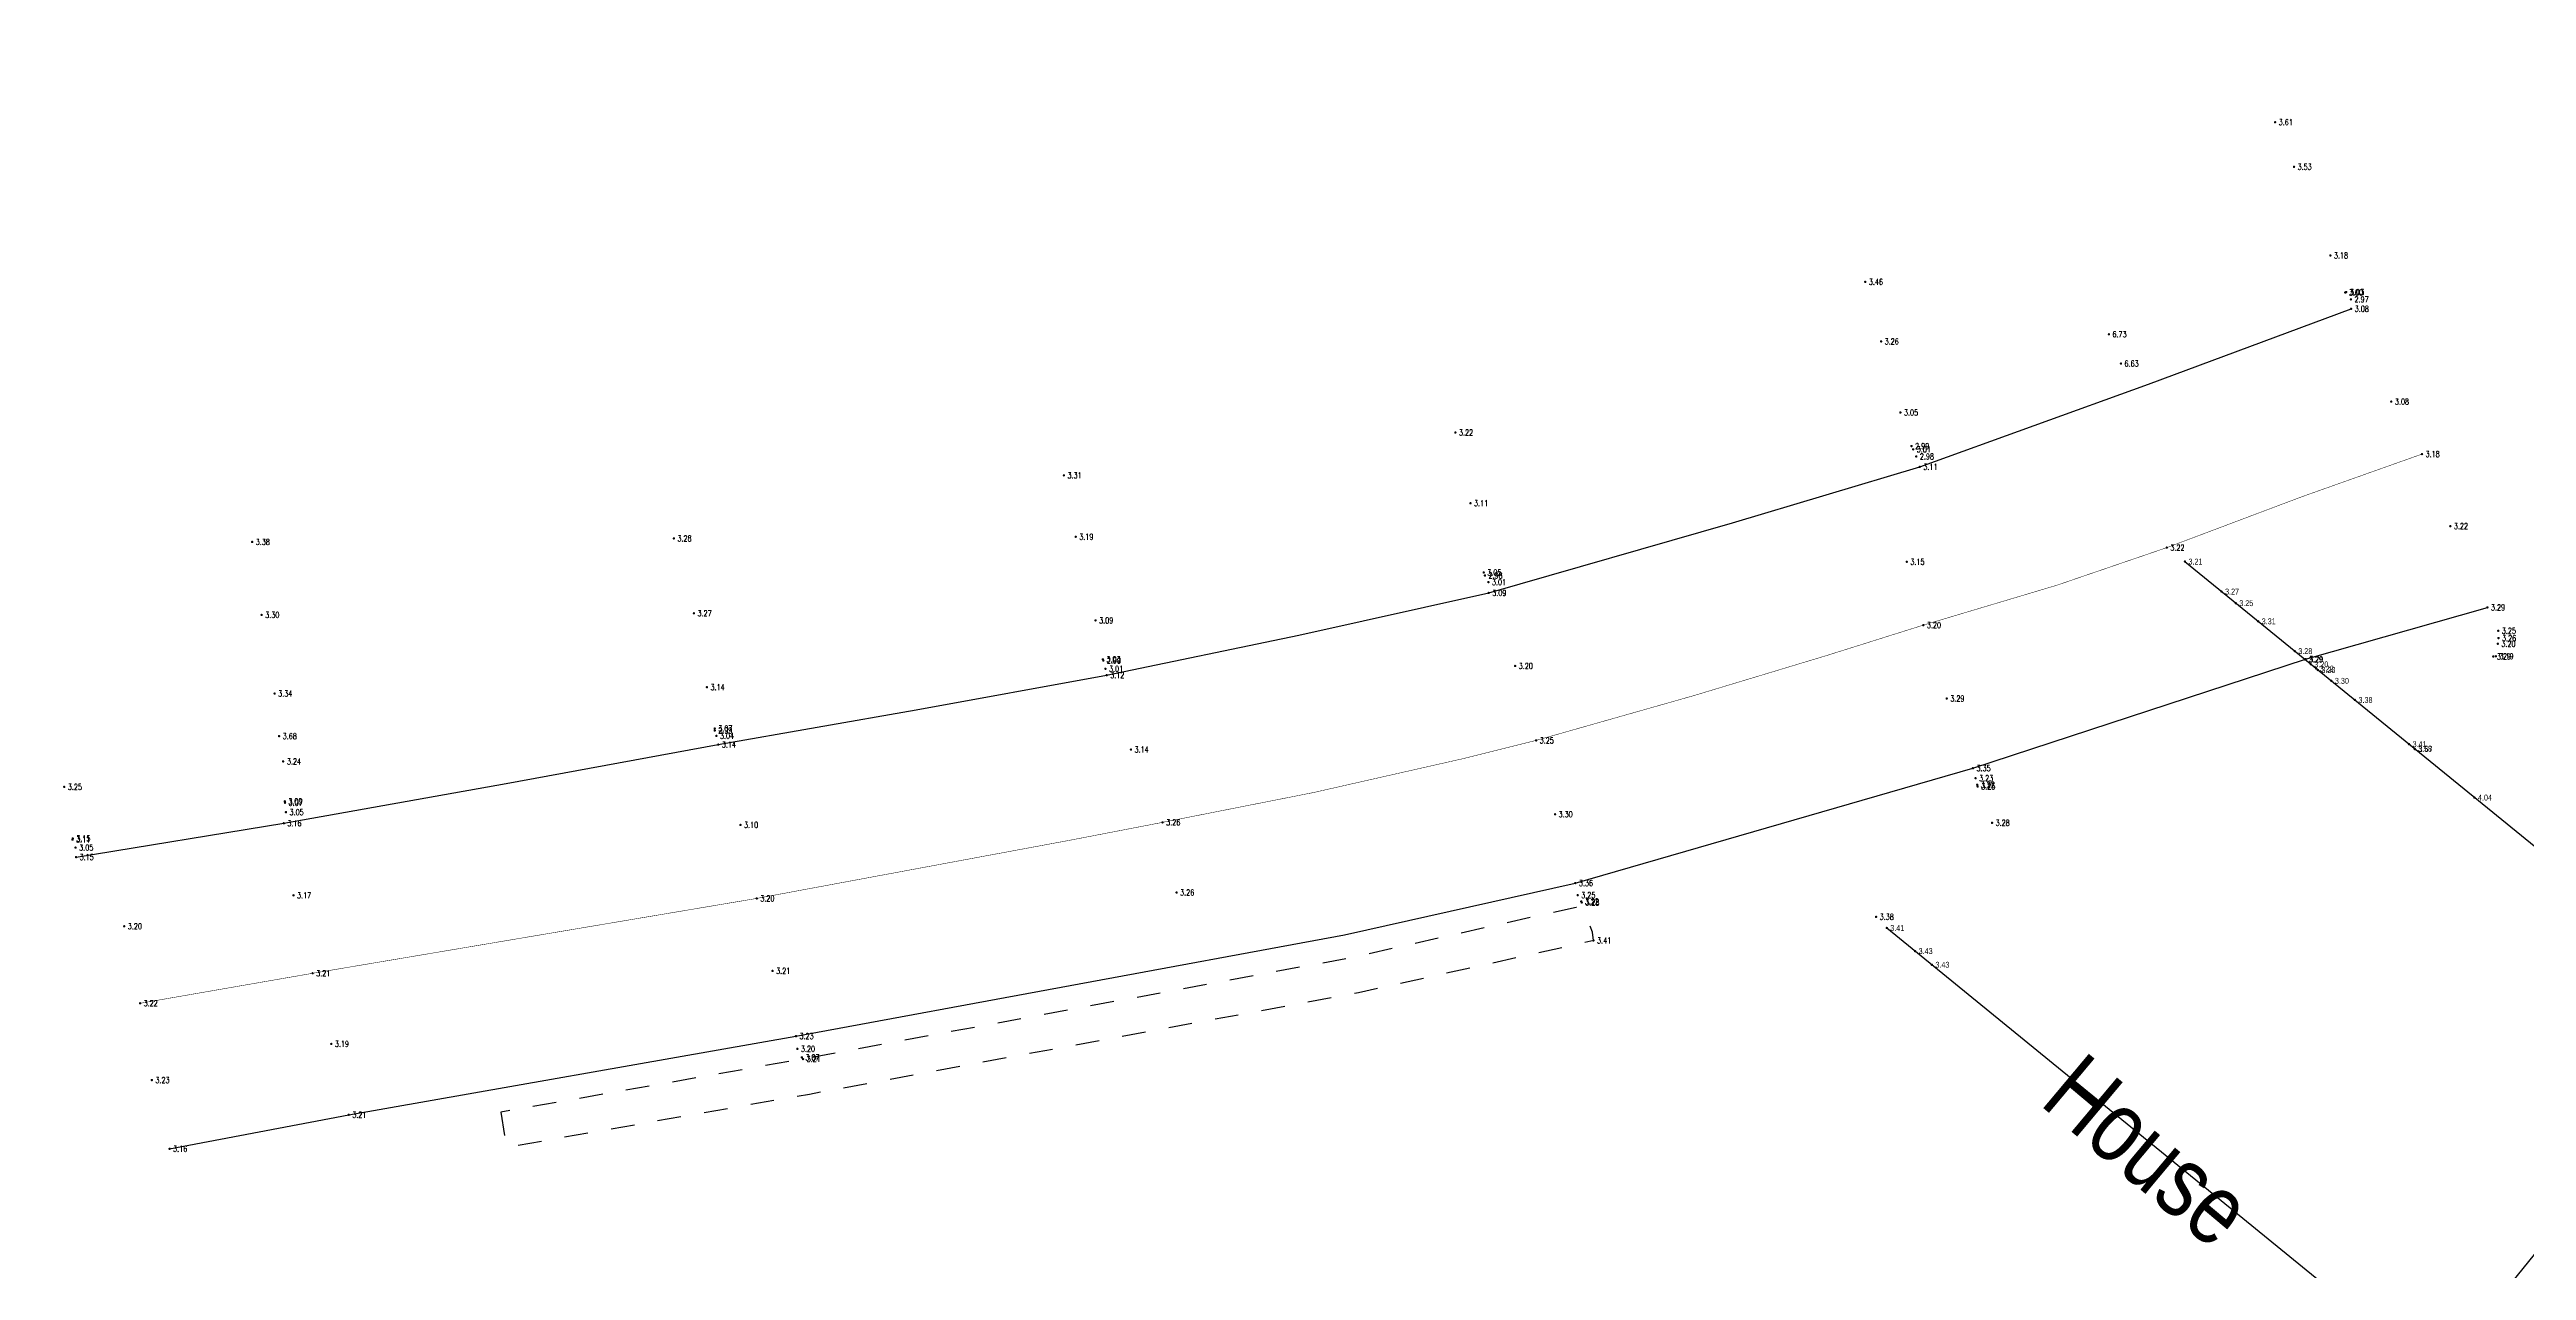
# Model space of a CAD drawing. Header units: metres. Extents: x 570700 to 571606, y 785277 to 786024.
# Drawn here: x 570811.7 to 570916.6, y 785556.8 to 785608.4 of the extents above; entities that cross this region are included whole.
import ezdxf
from ezdxf.enums import TextEntityAlignment as Align

# ---------------------------------------------------------------- set-up
doc = ezdxf.new("R2010")
doc.units = ezdxf.units.M
doc.linetypes.add('X37', pattern=[13, 5, -8])
doc.linetypes.add('X6', pattern=[2, 1, -1])
doc.layers.get('0').update_dxf_attribs({"linetype": 'CONTINUOUS'})
for name, color, linetype in [('DLSS', 4, 'CONTINUOUS'), ('dmx', 7, 'CONTINUOUS'), ('GCD-工点', 1, 'CONTINUOUS'), ('GCD-散点', 1, 'CONTINUOUS'), ('JMD', 6, 'CONTINUOUS'), ('道路中线_D2', 7, 'CONTINUOUS')]:
    doc.layers.add(name, color=color, linetype=linetype)
doc.styles.add('EICAD', font='arial.ttf', dxfattribs={"width": 0.8, "height": 2})
doc.styles.add('HZ', font='rs.shx', dxfattribs={"width": 0.8, "bigfont": 'hztxt.shx'})

# ---------------------------------------------------------------- blocks, each defined once
blk = doc.blocks.new('GC200')
at = {"linetype": 'Continuous', "const_width": 0.2, "flags": 128}
blk.add_lwpolyline([(-0.1, 0, 1), (0.1, 0, 1)], format="xyb", close=True, dxfattribs=at)

msp = doc.modelspace()

# ---------------------------------------------------------------- linework, layer by layer
at = {"layer": 'DLSS', "linetype": 'Continuous', "flags": 128}
for points, elevation in [([(570812.84, 785574.26), (570821.64, 785575.69), (570831.06, 785577.38), (570840.04, 785579.02), (570848.42, 785580.5), (570856.49, 785581.96), (570864.63, 785583.65), (570872.67, 785585.44), (570883, 785588.41), (570890.93, 785590.78), (570900.61, 785594.28), (570909.2, 785597.47)], 3.15), ([(570816.8, 785561.91), (570824.39, 785563.35), (570843.33, 785566.68), (570866.56, 785570.97), (570876.34, 785573.16), (570893.18, 785578.02), (570907.27, 785582.64), (570914.97, 785584.83)], 3.16)]:
    msp.add_lwpolyline(points, dxfattribs=dict(at, elevation=elevation))
at = {"layer": 'DLSS', "linetype": 'X37', "const_width": 0.02, "elevation": 3.18, "flags": 128}
msp.add_lwpolyline([(570912.2, 785591.32), (570907.1, 785589.51), (570901.39, 785587.36), (570896.74, 785585.77), (570891.08, 785584.08), (570887.01, 785582.8), (570881.34, 785581.09), (570874.68, 785579.2), (570871.6, 785578.43), (570865.24, 785576.99), (570858.86, 785575.73), (570854.92, 785574.97), (570841.67, 785572.51), (570822.86, 785569.34), (570815.55, 785568.07)], dxfattribs=at)
at = {"layer": 'DLSS', "linetype": 'X6', "elevation": 3.41, "flags": 128}
msp.add_lwpolyline([(570830.83, 785563.46), (570831.07, 785561.98), (570843.9, 785564.23), (570867.16, 785568.53), (570877, 785570.71), (570877.11, 785570.73), (570877.07, 785571.08), (570876.92, 785571.45), (570876.66, 785571.92), (570876.37, 785572.13), (570866.86, 785570), (570843.63, 785565.71)], close=True, dxfattribs=at)
at = {"layer": 'dmx'}
for p, q in [((570902.16, 785586.77), (570956.44, 785542.57)), ((570889.53, 785571.26), (570943.81, 785527.06))]:
    msp.add_line(p, q, dxfattribs=at)
at = {"layer": '道路中线_D2', "color": 4}
for p in [(570723.39, 785319.67), (570799.15, 785412.73)]:
    msp.add_line(p, (570958.49, 785608.44), dxfattribs=at)

# ---------------------------------------------------------------- block references
at = {"layer": 'GCD-工点', "linetype": 'Continuous'}
ref = msp.add_blockref('GC200', (570905.98, 785605.37, 3.61), dxfattribs=dict(at, xscale=0.25, yscale=0.25, zscale=0.25))
ref.add_attrib('height', '3.61', dxfattribs={"linetype": 'Continuous', "height": 0.25, "style": 'HZ', "width": 0.8}).set_placement((570906.13, 785605.37, 3.61), align=Align.MIDDLE_LEFT)
ref = msp.add_blockref('GC200', (570906.78, 785603.48, 3.53), dxfattribs=dict(at, xscale=0.25, yscale=0.25, zscale=0.25))
ref.add_attrib('height', '3.53', dxfattribs={"linetype": 'Continuous', "height": 0.25, "style": 'HZ', "width": 0.8}).set_placement((570906.93, 785603.48, 3.53), align=Align.MIDDLE_LEFT)
ref = msp.add_blockref('GC200', (570908.32, 785599.73, 3.18), dxfattribs=dict(at, xscale=0.25, yscale=0.25, zscale=0.25))
ref.add_attrib('height', '3.18', dxfattribs={"linetype": 'Continuous', "height": 0.25, "style": 'HZ', "width": 0.8}).set_placement((570908.47, 785599.73, 3.18), align=Align.MIDDLE_LEFT)
ref = msp.add_blockref('GC200', (570888.62, 785598.61, 3.46), dxfattribs=dict(at, xscale=0.25, yscale=0.25, zscale=0.25))
ref.add_attrib('height', '3.46', dxfattribs={"linetype": 'Continuous', "height": 0.25, "style": 'HZ', "width": 0.8}).set_placement((570888.77, 785598.61, 3.46), align=Align.MIDDLE_LEFT)
ref = msp.add_blockref('GC200', (570908.95, 785598.16, 3), dxfattribs=dict(at, xscale=0.25, yscale=0.25, zscale=0.25))
ref.add_attrib('height', '3.00', dxfattribs={"linetype": 'Continuous', "height": 0.25, "style": 'HZ', "width": 0.8}).set_placement((570909.1, 785598.16, 3), align=Align.MIDDLE_LEFT)
ref = msp.add_blockref('GC200', (570908.99, 785598.18, 3.03), dxfattribs=dict(at, xscale=0.25, yscale=0.25, zscale=0.25))
ref.add_attrib('height', '3.03', dxfattribs={"linetype": 'Continuous', "height": 0.25, "style": 'HZ', "width": 0.8}).set_placement((570909.15, 785598.18, 3.03), align=Align.MIDDLE_LEFT)
ref = msp.add_blockref('GC200', (570909.19, 785597.87, 2.97), dxfattribs=dict(at, xscale=0.25, yscale=0.25, zscale=0.25))
ref.add_attrib('height', '2.97', dxfattribs={"linetype": 'Continuous', "height": 0.25, "style": 'HZ', "width": 0.8}).set_placement((570909.34, 785597.87, 2.97), align=Align.MIDDLE_LEFT)
ref = msp.add_blockref('GC200', (570909.2, 785597.47, 3.08), dxfattribs=dict(at, xscale=0.25, yscale=0.25, zscale=0.25))
ref.add_attrib('height', '3.08', dxfattribs={"linetype": 'Continuous', "height": 0.25, "style": 'HZ', "width": 0.8}).set_placement((570909.35, 785597.47, 3.08), align=Align.MIDDLE_LEFT)
ref = msp.add_blockref('GC200', (570898.94, 785596.39, 6.73), dxfattribs=dict(at, xscale=0.25, yscale=0.25, zscale=0.25))
ref.add_attrib('height', '6.73', dxfattribs={"linetype": 'Continuous', "height": 0.25, "style": 'HZ', "width": 0.8}).set_placement((570899.09, 785596.39, 6.73), align=Align.MIDDLE_LEFT)
ref = msp.add_blockref('GC200', (570889.29, 785596.09, 3.26), dxfattribs=dict(at, xscale=0.25, yscale=0.25, zscale=0.25))
ref.add_attrib('height', '3.26', dxfattribs={"linetype": 'Continuous', "height": 0.25, "style": 'HZ', "width": 0.8}).set_placement((570889.44, 785596.09, 3.26), align=Align.MIDDLE_LEFT)
ref = msp.add_blockref('GC200', (570899.45, 785595.15, 6.63), dxfattribs=dict(at, xscale=0.25, yscale=0.25, zscale=0.25))
ref.add_attrib('height', '6.63', dxfattribs={"linetype": 'Continuous', "height": 0.25, "style": 'HZ', "width": 0.8}).set_placement((570899.6, 785595.15, 6.63), align=Align.MIDDLE_LEFT)
ref = msp.add_blockref('GC200', (570910.9, 785593.54, 3.08), dxfattribs=dict(at, xscale=0.25, yscale=0.25, zscale=0.25))
ref.add_attrib('height', '3.08', dxfattribs={"linetype": 'Continuous', "height": 0.25, "style": 'HZ', "width": 0.8}).set_placement((570911.05, 785593.54, 3.08), align=Align.MIDDLE_LEFT)
ref = msp.add_blockref('GC200', (570871.26, 785592.23, 3.22), dxfattribs=dict(at, xscale=0.25, yscale=0.25, zscale=0.25))
ref.add_attrib('height', '3.22', dxfattribs={"linetype": 'Continuous', "height": 0.25, "style": 'HZ', "width": 0.8}).set_placement((570871.41, 785592.23, 3.22), align=Align.MIDDLE_LEFT)
ref = msp.add_blockref('GC200', (570890.11, 785593.08, 3.05), dxfattribs=dict(at, xscale=0.25, yscale=0.25, zscale=0.25))
ref.add_attrib('height', '3.05', dxfattribs={"linetype": 'Continuous', "height": 0.25, "style": 'HZ', "width": 0.8}).set_placement((570890.26, 785593.08, 3.05), align=Align.MIDDLE_LEFT)
ref = msp.add_blockref('GC200', (570890.58, 785591.66, 2.99), dxfattribs=dict(at, xscale=0.25, yscale=0.25, zscale=0.25))
ref.add_attrib('height', '2.99', dxfattribs={"linetype": 'Continuous', "height": 0.25, "style": 'HZ', "width": 0.8}).set_placement((570890.73, 785591.66, 2.99), align=Align.MIDDLE_LEFT)
ref = msp.add_blockref('GC200', (570890.65, 785591.52, 3.01), dxfattribs=dict(at, xscale=0.25, yscale=0.25, zscale=0.25))
ref.add_attrib('height', '3.01', dxfattribs={"linetype": 'Continuous', "height": 0.25, "style": 'HZ', "width": 0.8}).set_placement((570890.8, 785591.52, 3.01), align=Align.MIDDLE_LEFT)
ref = msp.add_blockref('GC200', (570890.78, 785591.22, 2.98), dxfattribs=dict(at, xscale=0.25, yscale=0.25, zscale=0.25))
ref.add_attrib('height', '2.98', dxfattribs={"linetype": 'Continuous', "height": 0.25, "style": 'HZ', "width": 0.8}).set_placement((570890.93, 785591.22, 2.98), align=Align.MIDDLE_LEFT)
ref = msp.add_blockref('GC200', (570912.2, 785591.32, 3.18), dxfattribs=dict(at, xscale=0.25, yscale=0.25, zscale=0.25))
ref.add_attrib('height', '3.18', dxfattribs={"linetype": 'Continuous', "height": 0.25, "style": 'HZ', "width": 0.8}).set_placement((570912.35, 785591.32, 3.18), align=Align.MIDDLE_LEFT)
ref = msp.add_blockref('GC200', (570854.68, 785590.42, 3.31), dxfattribs=dict(at, xscale=0.25, yscale=0.25, zscale=0.25))
ref.add_attrib('height', '3.31', dxfattribs={"linetype": 'Continuous', "height": 0.25, "style": 'HZ', "width": 0.8}).set_placement((570854.83, 785590.42, 3.31), align=Align.MIDDLE_LEFT)
ref = msp.add_blockref('GC200', (570890.93, 785590.78, 3.11), dxfattribs=dict(at, xscale=0.25, yscale=0.25, zscale=0.25))
ref.add_attrib('height', '3.11', dxfattribs={"linetype": 'Continuous', "height": 0.25, "style": 'HZ', "width": 0.8}).set_placement((570891.08, 785590.78, 3.11), align=Align.MIDDLE_LEFT)
ref = msp.add_blockref('GC200', (570871.9, 785589.24, 3.11), dxfattribs=dict(at, xscale=0.25, yscale=0.25, zscale=0.25))
ref.add_attrib('height', '3.11', dxfattribs={"linetype": 'Continuous', "height": 0.25, "style": 'HZ', "width": 0.8}).set_placement((570872.05, 785589.24, 3.11), align=Align.MIDDLE_LEFT)
ref = msp.add_blockref('GC200', (570913.4, 785588.27, 3.22), dxfattribs=dict(at, xscale=0.25, yscale=0.25, zscale=0.25))
ref.add_attrib('height', '3.22', dxfattribs={"linetype": 'Continuous', "height": 0.25, "style": 'HZ', "width": 0.8}).set_placement((570913.55, 785588.27, 3.22), align=Align.MIDDLE_LEFT)
ref = msp.add_blockref('GC200', (570820.3, 785587.6, 3.38), dxfattribs=dict(at, xscale=0.25, yscale=0.25, zscale=0.25))
ref.add_attrib('height', '3.38', dxfattribs={"linetype": 'Continuous', "height": 0.25, "style": 'HZ', "width": 0.8}).set_placement((570820.45, 785587.6, 3.38), align=Align.MIDDLE_LEFT)
ref = msp.add_blockref('GC200', (570838.16, 785587.75, 3.28), dxfattribs=dict(at, xscale=0.25, yscale=0.25, zscale=0.25))
ref.add_attrib('height', '3.28', dxfattribs={"linetype": 'Continuous', "height": 0.25, "style": 'HZ', "width": 0.8}).set_placement((570838.31, 785587.75, 3.28), align=Align.MIDDLE_LEFT)
ref = msp.add_blockref('GC200', (570855.18, 785587.82, 3.19), dxfattribs=dict(at, xscale=0.25, yscale=0.25, zscale=0.25))
ref.add_attrib('height', '3.19', dxfattribs={"linetype": 'Continuous', "height": 0.25, "style": 'HZ', "width": 0.8}).set_placement((570855.33, 785587.82, 3.19), align=Align.MIDDLE_LEFT)
ref = msp.add_blockref('GC200', (570901.39, 785587.36, 3.21), dxfattribs=dict(at, xscale=0.25, yscale=0.25, zscale=0.25))
ref.add_attrib('height', '3.22', dxfattribs={"linetype": 'Continuous', "height": 0.25, "style": 'HZ', "width": 0.8}).set_placement((570901.54, 785587.36, 3.21), align=Align.MIDDLE_LEFT)
ref = msp.add_blockref('GC200', (570872.46, 785586.31, 3.05), dxfattribs=dict(at, xscale=0.25, yscale=0.25, zscale=0.25))
ref.add_attrib('height', '3.05', dxfattribs={"linetype": 'Continuous', "height": 0.25, "style": 'HZ', "width": 0.8}).set_placement((570872.61, 785586.31, 3.05), align=Align.MIDDLE_LEFT)
ref = msp.add_blockref('GC200', (570872.51, 785586.18, 2.98), dxfattribs=dict(at, xscale=0.25, yscale=0.25, zscale=0.25))
ref.add_attrib('height', '2.98', dxfattribs={"linetype": 'Continuous', "height": 0.25, "style": 'HZ', "width": 0.8}).set_placement((570872.66, 785586.18, 2.98), align=Align.MIDDLE_LEFT)
ref = msp.add_blockref('GC200', (570872.66, 785585.9, 3.01), dxfattribs=dict(at, xscale=0.25, yscale=0.25, zscale=0.25))
ref.add_attrib('height', '3.01', dxfattribs={"linetype": 'Continuous', "height": 0.25, "style": 'HZ', "width": 0.8}).set_placement((570872.81, 785585.9, 3.01), align=Align.MIDDLE_LEFT)
ref = msp.add_blockref('GC200', (570890.38, 785586.76, 3.15), dxfattribs=dict(at, xscale=0.25, yscale=0.25, zscale=0.25))
ref.add_attrib('height', '3.15', dxfattribs={"linetype": 'Continuous', "height": 0.25, "style": 'HZ', "width": 0.8}).set_placement((570890.53, 785586.76, 3.15), align=Align.MIDDLE_LEFT)
ref = msp.add_blockref('GC200', (570872.67, 785585.44, 3.09), dxfattribs=dict(at, xscale=0.25, yscale=0.25, zscale=0.25))
ref.add_attrib('height', '3.09', dxfattribs={"linetype": 'Continuous', "height": 0.25, "style": 'HZ', "width": 0.8}).set_placement((570872.82, 785585.44, 3.09), align=Align.MIDDLE_LEFT)
ref = msp.add_blockref('GC200', (570914.97, 785584.83, 3.29), dxfattribs=dict(at, xscale=0.25, yscale=0.25, zscale=0.25))
ref.add_attrib('height', '3.29', dxfattribs={"linetype": 'Continuous', "height": 0.25, "style": 'HZ', "width": 0.8}).set_placement((570915.12, 785584.83, 3.29), align=Align.MIDDLE_LEFT)
ref = msp.add_blockref('GC200', (570820.7, 785584.51, 3.3), dxfattribs=dict(at, xscale=0.25, yscale=0.25, zscale=0.25))
ref.add_attrib('height', '3.30', dxfattribs={"linetype": 'Continuous', "height": 0.25, "style": 'HZ', "width": 0.8}).set_placement((570820.85, 785584.51, 3.3), align=Align.MIDDLE_LEFT)
ref = msp.add_blockref('GC200', (570839.01, 785584.58, 3.27), dxfattribs=dict(at, xscale=0.25, yscale=0.25, zscale=0.25))
ref.add_attrib('height', '3.27', dxfattribs={"linetype": 'Continuous', "height": 0.25, "style": 'HZ', "width": 0.8}).set_placement((570839.16, 785584.58, 3.27), align=Align.MIDDLE_LEFT)
ref = msp.add_blockref('GC200', (570856.02, 785584.28, 3.09), dxfattribs=dict(at, xscale=0.25, yscale=0.25, zscale=0.25))
ref.add_attrib('height', '3.09', dxfattribs={"linetype": 'Continuous', "height": 0.25, "style": 'HZ', "width": 0.8}).set_placement((570856.17, 785584.28, 3.09), align=Align.MIDDLE_LEFT)
ref = msp.add_blockref('GC200', (570891.08, 785584.08, 3.2), dxfattribs=dict(at, xscale=0.25, yscale=0.25, zscale=0.25))
ref.add_attrib('height', '3.20', dxfattribs={"linetype": 'Continuous', "height": 0.25, "style": 'HZ', "width": 0.8}).set_placement((570891.23, 785584.08, 3.2), align=Align.MIDDLE_LEFT)
ref = msp.add_blockref('GC200', (570915.43, 785583.84, 3.25), dxfattribs=dict(at, xscale=0.25, yscale=0.25, zscale=0.25))
ref.add_attrib('height', '3.25', dxfattribs={"linetype": 'Continuous', "height": 0.25, "style": 'HZ', "width": 0.8}).set_placement((570915.58, 785583.84, 3.25), align=Align.MIDDLE_LEFT)
ref = msp.add_blockref('GC200', (570915.22, 785582.75, 3.29), dxfattribs=dict(at, xscale=0.25, yscale=0.25, zscale=0.25))
ref.add_attrib('height', '3.29', dxfattribs={"linetype": 'Continuous', "height": 0.25, "style": 'HZ', "width": 0.8}).set_placement((570915.37, 785582.75, 3.29), align=Align.MIDDLE_LEFT)
ref = msp.add_blockref('GC200', (570915.33, 785582.76, 3.19), dxfattribs=dict(at, xscale=0.25, yscale=0.25, zscale=0.25))
ref.add_attrib('height', '3.19', dxfattribs={"linetype": 'Continuous', "height": 0.25, "style": 'HZ', "width": 0.8}).set_placement((570915.48, 785582.76, 3.19), align=Align.MIDDLE_LEFT)
ref = msp.add_blockref('GC200', (570915.41, 785583.29, 3.2), dxfattribs=dict(at, xscale=0.25, yscale=0.25, zscale=0.25))
ref.add_attrib('height', '3.20', dxfattribs={"linetype": 'Continuous', "height": 0.25, "style": 'HZ', "width": 0.8}).set_placement((570915.56, 785583.29, 3.2), align=Align.MIDDLE_LEFT)
ref = msp.add_blockref('GC200', (570915.44, 785583.53, 3.26), dxfattribs=dict(at, xscale=0.25, yscale=0.25, zscale=0.25))
ref.add_attrib('height', '3.26', dxfattribs={"linetype": 'Continuous', "height": 0.25, "style": 'HZ', "width": 0.8}).set_placement((570915.59, 785583.53, 3.26), align=Align.MIDDLE_LEFT)
ref = msp.add_blockref('GC200', (570856.33, 785582.63, 3.03), dxfattribs=dict(at, xscale=0.25, yscale=0.25, zscale=0.25))
ref.add_attrib('height', '3.03', dxfattribs={"linetype": 'Continuous', "height": 0.25, "style": 'HZ', "width": 0.8}).set_placement((570856.48, 785582.63, 3.03), align=Align.MIDDLE_LEFT)
ref = msp.add_blockref('GC200', (570856.35, 785582.58, 2.99), dxfattribs=dict(at, xscale=0.25, yscale=0.25, zscale=0.25))
ref.add_attrib('height', '2.99', dxfattribs={"linetype": 'Continuous', "height": 0.25, "style": 'HZ', "width": 0.8}).set_placement((570856.5, 785582.58, 2.99), align=Align.MIDDLE_LEFT)
ref = msp.add_blockref('GC200', (570856.44, 785582.23, 3.01), dxfattribs=dict(at, xscale=0.25, yscale=0.25, zscale=0.25))
ref.add_attrib('height', '3.01', dxfattribs={"linetype": 'Continuous', "height": 0.25, "style": 'HZ', "width": 0.8}).set_placement((570856.59, 785582.23, 3.01), align=Align.MIDDLE_LEFT)
ref = msp.add_blockref('GC200', (570856.49, 785581.96, 3.12), dxfattribs=dict(at, xscale=0.25, yscale=0.25, zscale=0.25))
ref.add_attrib('height', '3.12', dxfattribs={"linetype": 'Continuous', "height": 0.25, "style": 'HZ', "width": 0.8}).set_placement((570856.64, 785581.96, 3.12), align=Align.MIDDLE_LEFT)
ref = msp.add_blockref('GC200', (570873.79, 785582.35, 3.2), dxfattribs=dict(at, xscale=0.25, yscale=0.25, zscale=0.25))
ref.add_attrib('height', '3.20', dxfattribs={"linetype": 'Continuous', "height": 0.25, "style": 'HZ', "width": 0.8}).set_placement((570873.94, 785582.35, 3.2), align=Align.MIDDLE_LEFT)
ref = msp.add_blockref('GC200', (570907.27, 785582.64, 3.29), dxfattribs=dict(at, xscale=0.25, yscale=0.25, zscale=0.25))
ref.add_attrib('height', '3.29', dxfattribs={"linetype": 'Continuous', "height": 0.25, "style": 'HZ', "width": 0.8}).set_placement((570907.42, 785582.64, 3.29), align=Align.MIDDLE_LEFT)
ref = msp.add_blockref('GC200', (570821.25, 785581.18, 3.34), dxfattribs=dict(at, xscale=0.25, yscale=0.25, zscale=0.25))
ref.add_attrib('height', '3.34', dxfattribs={"linetype": 'Continuous', "height": 0.25, "style": 'HZ', "width": 0.8}).set_placement((570821.4, 785581.18, 3.34), align=Align.MIDDLE_LEFT)
ref = msp.add_blockref('GC200', (570839.56, 785581.45, 3.14), dxfattribs=dict(at, xscale=0.25, yscale=0.25, zscale=0.25))
ref.add_attrib('height', '3.14', dxfattribs={"linetype": 'Continuous', "height": 0.25, "style": 'HZ', "width": 0.8}).set_placement((570839.71, 785581.45, 3.14), align=Align.MIDDLE_LEFT)
ref = msp.add_blockref('GC200', (570892.07, 785580.97, 3.29), dxfattribs=dict(at, xscale=0.25, yscale=0.25, zscale=0.25))
ref.add_attrib('height', '3.29', dxfattribs={"linetype": 'Continuous', "height": 0.25, "style": 'HZ', "width": 0.8}).set_placement((570892.22, 785580.97, 3.29), align=Align.MIDDLE_LEFT)
ref = msp.add_blockref('GC200', (570839.89, 785579.62, 2.99), dxfattribs=dict(at, xscale=0.25, yscale=0.25, zscale=0.25))
ref.add_attrib('height', '2.99', dxfattribs={"linetype": 'Continuous', "height": 0.25, "style": 'HZ', "width": 0.8}).set_placement((570840.04, 785579.62, 2.99), align=Align.MIDDLE_LEFT)
ref = msp.add_blockref('GC200', (570839.89, 785579.7, 3.07), dxfattribs=dict(at, xscale=0.25, yscale=0.25, zscale=0.25))
ref.add_attrib('height', '3.07', dxfattribs={"linetype": 'Continuous', "height": 0.25, "style": 'HZ', "width": 0.8}).set_placement((570840.04, 785579.7, 3.07), align=Align.MIDDLE_LEFT)
ref = msp.add_blockref('GC200', (570821.44, 785579.38, 3.68), dxfattribs=dict(at, xscale=0.25, yscale=0.25, zscale=0.25))
ref.add_attrib('height', '3.68', dxfattribs={"linetype": 'Continuous', "height": 0.25, "style": 'HZ', "width": 0.8}).set_placement((570821.59, 785579.38, 3.68), align=Align.MIDDLE_LEFT)
ref = msp.add_blockref('GC200', (570839.96, 785579.39, 3.04), dxfattribs=dict(at, xscale=0.25, yscale=0.25, zscale=0.25))
ref.add_attrib('height', '3.04', dxfattribs={"linetype": 'Continuous', "height": 0.25, "style": 'HZ', "width": 0.8}).set_placement((570840.11, 785579.39, 3.04), align=Align.MIDDLE_LEFT)
ref = msp.add_blockref('GC200', (570840.04, 785579.02, 3.13), dxfattribs=dict(at, xscale=0.25, yscale=0.25, zscale=0.25))
ref.add_attrib('height', '3.14', dxfattribs={"linetype": 'Continuous', "height": 0.25, "style": 'HZ', "width": 0.8}).set_placement((570840.19, 785579.02, 3.13), align=Align.MIDDLE_LEFT)
ref = msp.add_blockref('GC200', (570857.52, 785578.81, 3.14), dxfattribs=dict(at, xscale=0.25, yscale=0.25, zscale=0.25))
ref.add_attrib('height', '3.14', dxfattribs={"linetype": 'Continuous', "height": 0.25, "style": 'HZ', "width": 0.8}).set_placement((570857.67, 785578.81, 3.14), align=Align.MIDDLE_LEFT)
ref = msp.add_blockref('GC200', (570874.68, 785579.2, 3.25), dxfattribs=dict(at, xscale=0.25, yscale=0.25, zscale=0.25))
ref.add_attrib('height', '3.25', dxfattribs={"linetype": 'Continuous', "height": 0.25, "style": 'HZ', "width": 0.8}).set_placement((570874.83, 785579.2, 3.25), align=Align.MIDDLE_LEFT)
ref = msp.add_blockref('GC200', (570821.61, 785578.31, 3.24), dxfattribs=dict(at, xscale=0.25, yscale=0.25, zscale=0.25))
ref.add_attrib('height', '3.24', dxfattribs={"linetype": 'Continuous', "height": 0.25, "style": 'HZ', "width": 0.8}).set_placement((570821.77, 785578.31, 3.24), align=Align.MIDDLE_LEFT)
ref = msp.add_blockref('GC200', (570893.18, 785578.02, 3.35), dxfattribs=dict(at, xscale=0.25, yscale=0.25, zscale=0.25))
ref.add_attrib('height', '3.35', dxfattribs={"linetype": 'Continuous', "height": 0.25, "style": 'HZ', "width": 0.8}).set_placement((570893.33, 785578.02, 3.35), align=Align.MIDDLE_LEFT)
ref = msp.add_blockref('GC200', (570893.29, 785577.6, 3.23), dxfattribs=dict(at, xscale=0.25, yscale=0.25, zscale=0.25))
ref.add_attrib('height', '3.23', dxfattribs={"linetype": 'Continuous', "height": 0.25, "style": 'HZ', "width": 0.8}).set_placement((570893.44, 785577.6, 3.23), align=Align.MIDDLE_LEFT)
ref = msp.add_blockref('GC200', (570812.34, 785577.23, 3.25), dxfattribs=dict(at, xscale=0.25, yscale=0.25, zscale=0.25))
ref.add_attrib('height', '3.25', dxfattribs={"linetype": 'Continuous', "height": 0.25, "style": 'HZ', "width": 0.8}).set_placement((570812.49, 785577.23, 3.25), align=Align.MIDDLE_LEFT)
ref = msp.add_blockref('GC200', (570821.68, 785576.62, 3.09), dxfattribs=dict(at, xscale=0.25, yscale=0.25, zscale=0.25))
ref.add_attrib('height', '3.09', dxfattribs={"linetype": 'Continuous', "height": 0.25, "style": 'HZ', "width": 0.8}).set_placement((570821.83, 785576.62, 3.09), align=Align.MIDDLE_LEFT)
ref = msp.add_blockref('GC200', (570821.69, 785576.56, 3.06), dxfattribs=dict(at, xscale=0.25, yscale=0.25, zscale=0.25))
ref.add_attrib('height', '3.07', dxfattribs={"linetype": 'Continuous', "height": 0.25, "style": 'HZ', "width": 0.8}).set_placement((570821.84, 785576.56, 3.06), align=Align.MIDDLE_LEFT)
ref = msp.add_blockref('GC200', (570893.36, 785577.32, 3.22), dxfattribs=dict(at, xscale=0.25, yscale=0.25, zscale=0.25))
ref.add_attrib('height', '3.22', dxfattribs={"linetype": 'Continuous', "height": 0.25, "style": 'HZ', "width": 0.8}).set_placement((570893.51, 785577.32, 3.22), align=Align.MIDDLE_LEFT)
ref = msp.add_blockref('GC200', (570893.38, 785577.25, 3.25), dxfattribs=dict(at, xscale=0.25, yscale=0.25, zscale=0.25))
ref.add_attrib('height', '3.25', dxfattribs={"linetype": 'Continuous', "height": 0.25, "style": 'HZ', "width": 0.8}).set_placement((570893.53, 785577.25, 3.25), align=Align.MIDDLE_LEFT)
ref = msp.add_blockref('GC200', (570821.64, 785575.69, 3.16), dxfattribs=dict(at, xscale=0.25, yscale=0.25, zscale=0.25))
ref.add_attrib('height', '3.16', dxfattribs={"linetype": 'Continuous', "height": 0.25, "style": 'HZ', "width": 0.8}).set_placement((570821.79, 785575.69, 3.16), align=Align.MIDDLE_LEFT)
ref = msp.add_blockref('GC200', (570821.73, 785576.16, 3.05), dxfattribs=dict(at, xscale=0.25, yscale=0.25, zscale=0.25))
ref.add_attrib('height', '3.05', dxfattribs={"linetype": 'Continuous', "height": 0.25, "style": 'HZ', "width": 0.8}).set_placement((570821.88, 785576.16, 3.05), align=Align.MIDDLE_LEFT)
ref = msp.add_blockref('GC200', (570840.98, 785575.62, 3.1), dxfattribs=dict(at, xscale=0.25, yscale=0.25, zscale=0.25))
ref.add_attrib('height', '3.10', dxfattribs={"linetype": 'Continuous', "height": 0.25, "style": 'HZ', "width": 0.8}).set_placement((570841.13, 785575.62, 3.1), align=Align.MIDDLE_LEFT)
ref = msp.add_blockref('GC200', (570858.86, 785575.73, 3.26), dxfattribs=dict(at, xscale=0.25, yscale=0.25, zscale=0.25))
ref.add_attrib('height', '3.26', dxfattribs={"linetype": 'Continuous', "height": 0.25, "style": 'HZ', "width": 0.8}).set_placement((570859.01, 785575.73, 3.26), align=Align.MIDDLE_LEFT)
ref = msp.add_blockref('GC200', (570875.48, 785576.07, 3.3), dxfattribs=dict(at, xscale=0.25, yscale=0.25, zscale=0.25))
ref.add_attrib('height', '3.30', dxfattribs={"linetype": 'Continuous', "height": 0.25, "style": 'HZ', "width": 0.8}).set_placement((570875.63, 785576.07, 3.3), align=Align.MIDDLE_LEFT)
ref = msp.add_blockref('GC200', (570893.99, 785575.71, 3.28), dxfattribs=dict(at, xscale=0.25, yscale=0.25, zscale=0.25))
ref.add_attrib('height', '3.28', dxfattribs={"linetype": 'Continuous', "height": 0.25, "style": 'HZ', "width": 0.8}).set_placement((570894.14, 785575.71, 3.28), align=Align.MIDDLE_LEFT)
ref = msp.add_blockref('GC200', (570812.69, 785575, 3.11), dxfattribs=dict(at, xscale=0.25, yscale=0.25, zscale=0.25))
ref.add_attrib('height', '3.11', dxfattribs={"linetype": 'Continuous', "height": 0.25, "style": 'HZ', "width": 0.8}).set_placement((570812.84, 785575, 3.11), align=Align.MIDDLE_LEFT)
ref = msp.add_blockref('GC200', (570812.7, 785575.05, 3.15), dxfattribs=dict(at, xscale=0.25, yscale=0.25, zscale=0.25))
ref.add_attrib('height', '3.15', dxfattribs={"linetype": 'Continuous', "height": 0.25, "style": 'HZ', "width": 0.8}).set_placement((570812.85, 785575.05, 3.15), align=Align.MIDDLE_LEFT)
ref = msp.add_blockref('GC200', (570812.82, 785574.66, 3.05), dxfattribs=dict(at, xscale=0.25, yscale=0.25, zscale=0.25))
ref.add_attrib('height', '3.05', dxfattribs={"linetype": 'Continuous', "height": 0.25, "style": 'HZ', "width": 0.8}).set_placement((570812.97, 785574.66, 3.05), align=Align.MIDDLE_LEFT)
ref = msp.add_blockref('GC200', (570812.84, 785574.26, 3.15), dxfattribs=dict(at, xscale=0.25, yscale=0.25, zscale=0.25))
ref.add_attrib('height', '3.15', dxfattribs={"linetype": 'Continuous', "height": 0.25, "style": 'HZ', "width": 0.8}).set_placement((570812.99, 785574.26, 3.15), align=Align.MIDDLE_LEFT)
ref = msp.add_blockref('GC200', (570822.05, 785572.64, 3.17), dxfattribs=dict(at, xscale=0.25, yscale=0.25, zscale=0.25))
ref.add_attrib('height', '3.17', dxfattribs={"linetype": 'Continuous', "height": 0.25, "style": 'HZ', "width": 0.8}).set_placement((570822.2, 785572.64, 3.17), align=Align.MIDDLE_LEFT)
ref = msp.add_blockref('GC200', (570841.67, 785572.51, 3.2), dxfattribs=dict(at, xscale=0.25, yscale=0.25, zscale=0.25))
ref.add_attrib('height', '3.20', dxfattribs={"linetype": 'Continuous', "height": 0.25, "style": 'HZ', "width": 0.8}).set_placement((570841.82, 785572.51, 3.2), align=Align.MIDDLE_LEFT)
ref = msp.add_blockref('GC200', (570859.45, 785572.76, 3.26), dxfattribs=dict(at, xscale=0.25, yscale=0.25, zscale=0.25))
ref.add_attrib('height', '3.26', dxfattribs={"linetype": 'Continuous', "height": 0.25, "style": 'HZ', "width": 0.8}).set_placement((570859.6, 785572.76, 3.26), align=Align.MIDDLE_LEFT)
ref = msp.add_blockref('GC200', (570876.34, 785573.16, 3.36), dxfattribs=dict(at, xscale=0.25, yscale=0.25, zscale=0.25))
ref.add_attrib('height', '3.36', dxfattribs={"linetype": 'Continuous', "height": 0.25, "style": 'HZ', "width": 0.8}).set_placement((570876.49, 785573.16, 3.36), align=Align.MIDDLE_LEFT)
ref = msp.add_blockref('GC200', (570876.44, 785572.65, 3.25), dxfattribs=dict(at, xscale=0.25, yscale=0.25, zscale=0.25))
ref.add_attrib('height', '3.25', dxfattribs={"linetype": 'Continuous', "height": 0.25, "style": 'HZ', "width": 0.8}).set_placement((570876.59, 785572.65, 3.25), align=Align.MIDDLE_LEFT)
ref = msp.add_blockref('GC200', (570876.59, 785572.38, 3.22), dxfattribs=dict(at, xscale=0.25, yscale=0.25, zscale=0.25))
ref.add_attrib('height', '3.22', dxfattribs={"linetype": 'Continuous', "height": 0.25, "style": 'HZ', "width": 0.8}).set_placement((570876.74, 785572.38, 3.22), align=Align.MIDDLE_LEFT)
ref = msp.add_blockref('GC200', (570876.61, 785572.34, 3.27), dxfattribs=dict(at, xscale=0.25, yscale=0.25, zscale=0.25))
ref.add_attrib('height', '3.28', dxfattribs={"linetype": 'Continuous', "height": 0.25, "style": 'HZ', "width": 0.8}).set_placement((570876.76, 785572.34, 3.27), align=Align.MIDDLE_LEFT)
ref = msp.add_blockref('GC200', (570814.88, 785571.33, 3.2), dxfattribs=dict(at, xscale=0.25, yscale=0.25, zscale=0.25))
ref.add_attrib('height', '3.20', dxfattribs={"linetype": 'Continuous', "height": 0.25, "style": 'HZ', "width": 0.8}).set_placement((570815.03, 785571.33, 3.2), align=Align.MIDDLE_LEFT)
ref = msp.add_blockref('GC200', (570889.08, 785571.73, 3.38), dxfattribs=dict(at, xscale=0.25, yscale=0.25, zscale=0.25))
ref.add_attrib('height', '3.38', dxfattribs={"linetype": 'Continuous', "height": 0.25, "style": 'HZ', "width": 0.8}).set_placement((570889.23, 785571.73, 3.38), align=Align.MIDDLE_LEFT)
ref = msp.add_blockref('GC200', (570877.11, 785570.73, 3.41), dxfattribs=dict(at, xscale=0.25, yscale=0.25, zscale=0.25))
ref.add_attrib('height', '3.41', dxfattribs={"linetype": 'Continuous', "height": 0.25, "style": 'HZ', "width": 0.8}).set_placement((570877.26, 785570.73, 3.41), align=Align.MIDDLE_LEFT)
ref = msp.add_blockref('GC200', (570822.86, 785569.34, 3.21), dxfattribs=dict(at, xscale=0.25, yscale=0.25, zscale=0.25))
ref.add_attrib('height', '3.21', dxfattribs={"linetype": 'Continuous', "height": 0.25, "style": 'HZ', "width": 0.8}).set_placement((570823.01, 785569.34, 3.21), align=Align.MIDDLE_LEFT)
ref = msp.add_blockref('GC200', (570842.34, 785569.44, 3.21), dxfattribs=dict(at, xscale=0.25, yscale=0.25, zscale=0.25))
ref.add_attrib('height', '3.21', dxfattribs={"linetype": 'Continuous', "height": 0.25, "style": 'HZ', "width": 0.8}).set_placement((570842.49, 785569.44, 3.21), align=Align.MIDDLE_LEFT)
ref = msp.add_blockref('GC200', (570815.55, 785568.07, 3.22), dxfattribs=dict(at, xscale=0.25, yscale=0.25, zscale=0.25))
ref.add_attrib('height', '3.22', dxfattribs={"linetype": 'Continuous', "height": 0.25, "style": 'HZ', "width": 0.8}).set_placement((570815.7, 785568.07, 3.22), align=Align.MIDDLE_LEFT)
ref = msp.add_blockref('GC200', (570823.65, 785566.35, 3.19), dxfattribs=dict(at, xscale=0.25, yscale=0.25, zscale=0.25))
ref.add_attrib('height', '3.19', dxfattribs={"linetype": 'Continuous', "height": 0.25, "style": 'HZ', "width": 0.8}).set_placement((570823.8, 785566.35, 3.19), align=Align.MIDDLE_LEFT)
ref = msp.add_blockref('GC200', (570843.33, 785566.68, 3.23), dxfattribs=dict(at, xscale=0.25, yscale=0.25, zscale=0.25))
ref.add_attrib('height', '3.23', dxfattribs={"linetype": 'Continuous', "height": 0.25, "style": 'HZ', "width": 0.8}).set_placement((570843.48, 785566.68, 3.23), align=Align.MIDDLE_LEFT)
ref = msp.add_blockref('GC200', (570843.39, 785566.14, 3.2), dxfattribs=dict(at, xscale=0.25, yscale=0.25, zscale=0.25))
ref.add_attrib('height', '3.20', dxfattribs={"linetype": 'Continuous', "height": 0.25, "style": 'HZ', "width": 0.8}).set_placement((570843.54, 785566.14, 3.2), align=Align.MIDDLE_LEFT)
ref = msp.add_blockref('GC200', (570843.58, 785565.78, 3.07), dxfattribs=dict(at, xscale=0.25, yscale=0.25, zscale=0.25))
ref.add_attrib('height', '3.07', dxfattribs={"linetype": 'Continuous', "height": 0.25, "style": 'HZ', "width": 0.8}).set_placement((570843.73, 785565.78, 3.07), align=Align.MIDDLE_LEFT)
ref = msp.add_blockref('GC200', (570843.63, 785565.71, 3.21), dxfattribs=dict(at, xscale=0.25, yscale=0.25, zscale=0.25))
ref.add_attrib('height', '3.21', dxfattribs={"linetype": 'Continuous', "height": 0.25, "style": 'HZ', "width": 0.8}).set_placement((570843.78, 785565.71, 3.21), align=Align.MIDDLE_LEFT)
ref = msp.add_blockref('GC200', (570816.05, 785564.82, 3.23), dxfattribs=dict(at, xscale=0.25, yscale=0.25, zscale=0.25))
ref.add_attrib('height', '3.23', dxfattribs={"linetype": 'Continuous', "height": 0.25, "style": 'HZ', "width": 0.8}).set_placement((570816.2, 785564.82, 3.23), align=Align.MIDDLE_LEFT)
ref = msp.add_blockref('GC200', (570824.39, 785563.35, 3.21), dxfattribs=dict(at, xscale=0.25, yscale=0.25, zscale=0.25))
ref.add_attrib('height', '3.21', dxfattribs={"linetype": 'Continuous', "height": 0.25, "style": 'HZ', "width": 0.8}).set_placement((570824.54, 785563.35, 3.21), align=Align.MIDDLE_LEFT)
ref = msp.add_blockref('GC200', (570816.8, 785561.91, 3.16), dxfattribs=dict(at, xscale=0.25, yscale=0.25, zscale=0.25))
ref.add_attrib('height', '3.16', dxfattribs={"linetype": 'Continuous', "height": 0.25, "style": 'HZ', "width": 0.8}).set_placement((570816.95, 785561.91, 3.16), align=Align.MIDDLE_LEFT)
at = {"layer": 'GCD-散点'}
ref = msp.add_blockref('GC200', (570902.16, 785586.77, 3.21), dxfattribs=dict(at, xscale=0.25, yscale=0.25, zscale=0.25))
ref.add_attrib('height', '3.21', dxfattribs={"height": 0.25, "style": 'EICAD', "width": 0.8}).set_placement((570902.31, 785586.77), align=Align.MIDDLE_LEFT)
ref = msp.add_blockref('GC200', (570903.71, 785585.5, 3.27), dxfattribs=dict(at, xscale=0.25, yscale=0.25, zscale=0.25))
ref.add_attrib('height', '3.27', dxfattribs={"height": 0.25, "style": 'EICAD', "width": 0.8}).set_placement((570903.86, 785585.5, 3.27), align=Align.MIDDLE_LEFT)
ref = msp.add_blockref('GC200', (570904.31, 785585.01, 3.25), dxfattribs=dict(at, xscale=0.25, yscale=0.25, zscale=0.25))
ref.add_attrib('height', '3.25', dxfattribs={"height": 0.25, "style": 'EICAD', "width": 0.8}).set_placement((570904.46, 785585.01, 3.25), align=Align.MIDDLE_LEFT)
ref = msp.add_blockref('GC200', (570905.26, 785584.24, 3.31), dxfattribs=dict(at, xscale=0.25, yscale=0.25, zscale=0.25))
ref.add_attrib('height', '3.31', dxfattribs={"height": 0.25, "style": 'EICAD', "width": 0.8}).set_placement((570905.41, 785584.24, 3.31), align=Align.MIDDLE_LEFT)
ref = msp.add_blockref('GC200', (570906.81, 785582.98, 3.28), dxfattribs=dict(at, xscale=0.25, yscale=0.25, zscale=0.25))
ref.add_attrib('height', '3.28', dxfattribs={"height": 0.25, "style": 'EICAD', "width": 0.8}).set_placement((570906.96, 785582.98, 3.28), align=Align.MIDDLE_LEFT)
ref = msp.add_blockref('GC200', (570907.25, 785582.62, 3.29), dxfattribs=dict(at, xscale=0.25, yscale=0.25, zscale=0.25))
ref.add_attrib('height', '3.29', dxfattribs={"height": 0.25, "style": 'EICAD', "width": 0.8}).set_placement((570907.4, 785582.62, 3.29), align=Align.MIDDLE_LEFT)
ref = msp.add_blockref('GC200', (570907.49, 785582.42, 3.2), dxfattribs=dict(at, xscale=0.25, yscale=0.25, zscale=0.25))
ref.add_attrib('height', '3.20', dxfattribs={"height": 0.25, "style": 'EICAD', "width": 0.8}).set_placement((570907.64, 785582.42, 3.2), align=Align.MIDDLE_LEFT)
ref = msp.add_blockref('GC200', (570907.72, 785582.24, 3.22), dxfattribs=dict(at, xscale=0.25, yscale=0.25, zscale=0.25))
ref.add_attrib('height', '3.22', dxfattribs={"height": 0.25, "style": 'EICAD', "width": 0.8}).set_placement((570907.87, 785582.24, 3.22), align=Align.MIDDLE_LEFT)
ref = msp.add_blockref('GC200', (570907.79, 785582.18, 3.28), dxfattribs=dict(at, xscale=0.25, yscale=0.25, zscale=0.25))
ref.add_attrib('height', '3.28', dxfattribs={"height": 0.25, "style": 'EICAD', "width": 0.8}).set_placement((570907.94, 785582.18, 3.28), align=Align.MIDDLE_LEFT)
ref = msp.add_blockref('GC200', (570908.36, 785581.72, 3.3), dxfattribs=dict(at, xscale=0.25, yscale=0.25, zscale=0.25))
ref.add_attrib('height', '3.30', dxfattribs={"height": 0.25, "style": 'EICAD', "width": 0.8}).set_placement((570908.51, 785581.72, 3.3), align=Align.MIDDLE_LEFT)
ref = msp.add_blockref('GC200', (570909.36, 785580.91, 3.38), dxfattribs=dict(at, xscale=0.25, yscale=0.25, zscale=0.25))
ref.add_attrib('height', '3.38', dxfattribs={"height": 0.25, "style": 'EICAD', "width": 0.8}).set_placement((570909.51, 785580.91, 3.38), align=Align.MIDDLE_LEFT)
ref = msp.add_blockref('GC200', (570911.65, 785579.04, 3.41), dxfattribs=dict(at, xscale=0.25, yscale=0.25, zscale=0.25))
ref.add_attrib('height', '3.41', dxfattribs={"height": 0.25, "style": 'EICAD', "width": 0.8}).set_placement((570911.8, 785579.04, 3.41), align=Align.MIDDLE_LEFT)
ref = msp.add_blockref('GC200', (570911.88, 785578.85, 3.58), dxfattribs=dict(at, xscale=0.25, yscale=0.25, zscale=0.25))
ref.add_attrib('height', '3.58', dxfattribs={"height": 0.25, "style": 'EICAD', "width": 0.8}).set_placement((570912.03, 785578.85), align=Align.MIDDLE_LEFT)
ref = msp.add_blockref('GC200', (570911.9, 785578.83, 3.67), dxfattribs=dict(at, xscale=0.25, yscale=0.25, zscale=0.25))
ref.add_attrib('height', '3.67', dxfattribs={"height": 0.25, "style": 'EICAD', "width": 0.8}).set_placement((570912.05, 785578.83, 3.67), align=Align.MIDDLE_LEFT)
ref = msp.add_blockref('GC200', (570914.42, 785576.78, 4.04), dxfattribs=dict(at, xscale=0.25, yscale=0.25, zscale=0.25))
ref.add_attrib('height', '4.04', dxfattribs={"height": 0.25, "style": 'EICAD', "width": 0.8}).set_placement((570914.57, 785576.78, 4.04), align=Align.MIDDLE_LEFT)
ref = msp.add_blockref('GC200', (570889.53, 785571.26, 3.41), dxfattribs=dict(at, xscale=0.25, yscale=0.25, zscale=0.25))
ref.add_attrib('height', '3.41', dxfattribs={"height": 0.25, "style": 'EICAD', "width": 0.8}).set_placement((570889.68, 785571.26), align=Align.MIDDLE_LEFT)
ref = msp.add_blockref('GC200', (570890.73, 785570.28, 3.43), dxfattribs=dict(at, xscale=0.25, yscale=0.25, zscale=0.25))
ref.add_attrib('height', '3.43', dxfattribs={"height": 0.25, "style": 'EICAD', "width": 0.8}).set_placement((570890.88, 785570.28, 3.43), align=Align.MIDDLE_LEFT)
ref = msp.add_blockref('GC200', (570891.44, 785569.7, 3.43), dxfattribs=dict(at, xscale=0.25, yscale=0.25, zscale=0.25))
ref.add_attrib('height', '3.43', dxfattribs={"height": 0.25, "style": 'EICAD', "width": 0.8}).set_placement((570891.59, 785569.7, 3.43), align=Align.MIDDLE_LEFT)

# ---------------------------------------------------------------- texts
at = {"layer": 'JMD', "style": 'EICAD', "width": 0.8}
msp.add_text('House', height=3, rotation=320, dxfattribs=at).set_placement((570895.95, 785563.81))

doc.saveas('drawing.dxf')
